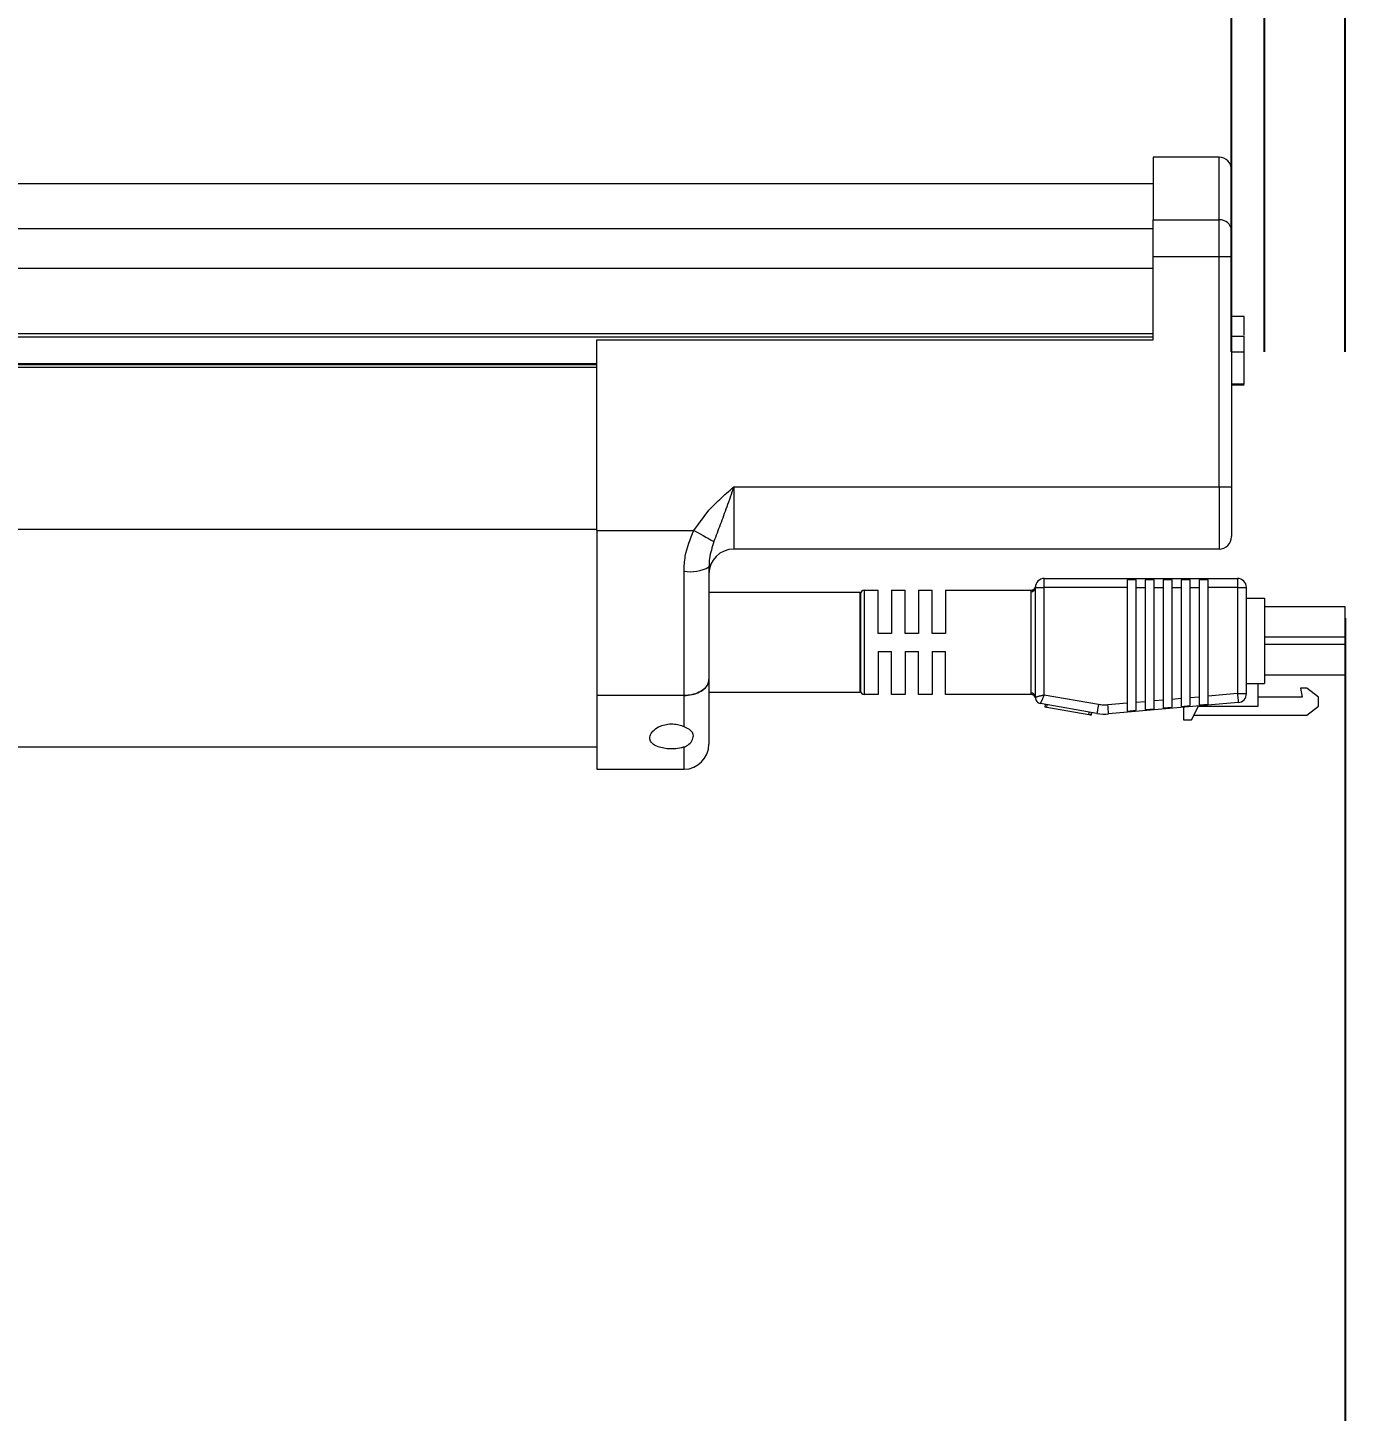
# Model space of a CAD drawing. Header units: inches. Extents: x 0 to 62.3, y -13.8 to 22.4.
# Drawn here: x 43.281 to 47.409, y 5.081 to 9.417 of the extents above; entities that cross this region are included whole.
import ezdxf

# ---------------------------------------------------------------- set-up
doc = ezdxf.new("R2010")
doc.units = ezdxf.units.IN
doc.header["$MEASUREMENT"] = 0
doc.layers.add('Dim', color=1, linetype='Continuous')
doc.styles.get("Standard").update_dxf_attribs({"font": 'Arial.ttf'})
doc.dimstyles.new('Big 1IN', dxfattribs={"dimtxt": 1, "dimasz": 1, "dimexe": 0.18, "dimexo": 0.0625, "dimgap": 0.09, "dimtad": 0, "dimtih": 1, "dimtoh": 1, "dimdec": 5, "dimzin": 0, "dimdsep": 46, "dimlunit": 4, "dimtxsty": 'Standard', "dimcen": 0.5, "dimadec": 0, "dimazin": 0, "dimtfac": 1, "dimtdec": 5, "dimtofl": 0, "dimtmove": 0, "dimatfit": 3, "dimfxl": 1, "dimtolj": 1, "dimtzin": 0, "dimarcsym": 0})

# ---------------------------------------------------------------- blocks, each defined once
blk = doc.blocks.new('*D25')
at = {"layer": 'Defpoints', "color": 0, "transparency": 16777216}
for p in [(47.0522, 10.7608), (0.2093, 8.3383), (47.0522, 8.3383)]:
    blk.add_point(p, dxfattribs=at)
at = {"layer": 'Dim', "color": 0, "lineweight": -2, "transparency": 16777216}
for p, q in [((0.2093, 8.4008), (0.2093, 10.9408)), ((47.0522, 8.4008), (47.0522, 10.9408)), ((1.2093, 10.7608), (19.4207, 10.7608)), ((46.0522, 10.7608), (27.8408, 10.7608))]:
    blk.add_line(p, q, dxfattribs=at)
at = {"layer": 'Dim', "color": 0, "transparency": 16777216}
for points in [[(1.2093, 10.9275), (1.2093, 10.5941), (0.2093, 10.7608)], [(46.0522, 10.9275), (46.0522, 10.5941), (47.0522, 10.7608)]]:
    blk.add_solid(points, dxfattribs=at)
at = {"layer": 'Dim', "color": 0, "transparency": 16777216, "char_height": 1, "attachment_point": 5}
for s, insert in [('\\A1;3\'-10{\\H1x;\\S27/32;}"', (23.6308, 12.027)), ('\\A1;[1189.81 mm]', (23.6308, 10.0344))]:
    blk.add_mtext(s, dxfattribs=dict(at, insert=insert))
blk = doc.blocks.new('*D26')
at = {"layer": 'Defpoints', "color": 0, "transparency": 16777216}
for p in [(47.1552, 15.0997), (0.2093, 8.3383), (47.1552, 8.3383)]:
    blk.add_point(p, dxfattribs=at)
at = {"layer": 'Dim', "color": 0, "lineweight": -2, "transparency": 16777216}
for p, q in [((0.2093, 8.4008), (0.2093, 15.2797)), ((47.1552, 8.4008), (47.1552, 15.2797)), ((1.2093, 15.0997), (19.4722, 15.0997)), ((46.1552, 15.0997), (27.8923, 15.0997))]:
    blk.add_line(p, q, dxfattribs=at)
at = {"layer": 'Dim', "color": 0, "transparency": 16777216}
for points in [[(1.2093, 15.2664), (1.2093, 14.933), (0.2093, 15.0997)], [(46.1552, 15.2664), (46.1552, 14.933), (47.1552, 15.0997)]]:
    blk.add_solid(points, dxfattribs=at)
at = {"layer": 'Dim', "color": 0, "transparency": 16777216, "char_height": 1, "attachment_point": 5}
for s, insert in [('\\A1;3\'-10{\\H1x;\\S15/16;}"', (23.6823, 16.3727)), ('\\A1;[1192.43 mm]', (23.6823, 14.3733))]:
    blk.add_mtext(s, dxfattribs=dict(at, insert=insert))
blk = doc.blocks.new('*D27')
at = {"layer": 'Defpoints', "color": 0, "transparency": 16777216}
for p in [(47.4086, 19.9373), (0.2093, 8.3383), (47.4086, 8.3383)]:
    blk.add_point(p, dxfattribs=at)
at = {"layer": 'Dim', "color": 0, "lineweight": -2, "transparency": 16777216}
for p, q in [((0.2093, 8.4008), (0.2093, 20.1173)), ((47.4086, 8.4008), (47.4086, 20.1173)), ((1.2093, 19.9373), (19.5989, 19.9373)), ((46.4086, 19.9373), (28.019, 19.9373))]:
    blk.add_line(p, q, dxfattribs=at)
at = {"layer": 'Dim', "color": 0, "transparency": 16777216}
for points in [[(1.2093, 20.104), (1.2093, 19.7706), (0.2093, 19.9373)], [(46.4086, 20.104), (46.4086, 19.7706), (47.4086, 19.9373)]]:
    blk.add_solid(points, dxfattribs=at)
at = {"layer": 'Dim', "color": 0, "transparency": 16777216, "char_height": 1, "attachment_point": 5}
for s, insert in [('\\A1;3\'-11{\\H1x;\\S3/16;}"', (23.8089, 21.2103)), ('\\A1;[1198.86 mm]', (23.8089, 19.2109))]:
    blk.add_mtext(s, dxfattribs=dict(at, insert=insert))
blk = doc.blocks.new('*D28')
at = {"layer": 'Defpoints', "color": 0, "transparency": 16777216}
for p in [(0.0438, 7.6292), (47.4086, 7.6292), (47.4086, 4.426)]:
    blk.add_point(p, dxfattribs=at)
at = {"layer": 'Dim', "color": 0, "lineweight": -2, "transparency": 16777216}
for p, q in [((0.0438, 7.5667), (0.0438, 4.246)), ((47.4086, 7.5667), (47.4086, 4.246)), ((1.0438, 4.426), (19.4616, 4.426)), ((46.4086, 4.426), (27.9908, 4.426))]:
    blk.add_line(p, q, dxfattribs=at)
at = {"layer": 'Dim', "color": 0, "transparency": 16777216}
for points in [[(1.0438, 4.5927), (1.0438, 4.2594), (0.0438, 4.426)], [(46.4086, 4.5927), (46.4086, 4.2594), (47.4086, 4.426)]]:
    blk.add_solid(points, dxfattribs=at)
at = {"layer": 'Dim', "color": 0, "transparency": 16777216, "char_height": 1, "attachment_point": 5}
for s, insert in [('\\A1;3\'-11{\\H1x;\\S3/8;}"', (23.7262, 5.6991)), ('\\A1;[1203.06 mm]', (23.7262, 3.6996))]:
    blk.add_mtext(s, dxfattribs=dict(at, insert=insert))

msp = doc.modelspace()

# ---------------------------------------------------------------- linework, layer by layer
at = {"color": 7, "linetype": 'Continuous', "lineweight": 15}
for p, q in [((47.013246, 9.010915), (46.806632, 9.010915)), ((46.806632, 9.010915), (46.806632, 8.814534)), ((47.05223, 8.971931), (47.05223, 8.781482)), ((44.504414, 8.927869), (0.454904, 8.927869)), ((46.806632, 8.927869), (44.504414, 8.927869)), ((46.806632, 8.814534), (47.013246, 8.814534)), ((46.806632, 8.69885), (46.806632, 8.814534)), ((47.013246, 8.69885), (47.013246, 8.814534)), ((44.504414, 8.786862), (0.454904, 8.786862)), ((46.806632, 8.786862), (44.504414, 8.786862)), ((47.05223, 8.781482), (47.05223, 8.69885)), ((47.013246, 8.69885), (46.806632, 8.69885)), ((46.806632, 8.438882), (46.806632, 8.69885)), ((47.05223, 8.69885), (47.013246, 8.69885)), ((47.013246, 7.977845), (47.013246, 8.69885)), ((47.05223, 8.69885), (47.05223, 7.977845)), ((47.091214, 8.51232), (47.05223, 8.51232)), ((47.091214, 8.453411), (47.091214, 8.51232)), ((44.504414, 8.446679), (7.357036, 8.446679)), ((46.806632, 8.446679), (44.504414, 8.446679)), ((45.064058, 7.841618), (45.064058, 8.438882)), ((45.064058, 8.438882), (46.806632, 8.438882)), ((47.091214, 8.448887), (47.05223, 8.448887)), ((47.091214, 8.400089), (47.05223, 8.400089)), ((47.091214, 8.299364), (47.091214, 8.400089)), ((7.357036, 8.360914), (44.504414, 8.360914)), ((44.504414, 8.360914), (45.064058, 8.360914)), ((47.091214, 8.299364), (47.05223, 8.299364)), ((47.091214, 8.296543), (47.05223, 8.296543)), ((45.492879, 7.977845), (45.492879, 7.782926)), ((45.492879, 7.977845), (47.013246, 7.977845)), ((47.013246, 7.977845), (47.05223, 7.977845)), ((47.013246, 7.977845), (47.013246, 7.782926)), ((47.05223, 7.977845), (47.05223, 7.82191)), ((45.367969, 7.841618), (45.414911, 7.904886)), ((45.064058, 7.841618), (45.367969, 7.841618)), ((45.064058, 7.841618), (45.064058, 7.324124)), ((47.013246, 7.782926), (45.492879, 7.782926)), ((45.414911, 7.726834), (45.414911, 7.37436)), ((45.336944, 7.324124), (45.336944, 7.713487)), ((46.465646, 7.662648), (46.465646, 7.690799)), ((46.465646, 7.690799), (47.07076, 7.690799)), ((46.725445, 7.687027), (46.725445, 7.662648)), ((46.753595, 7.687027), (46.725445, 7.687027)), ((46.809895, 7.687027), (46.781745, 7.687027)), ((46.866196, 7.687027), (46.838046, 7.687027)), ((46.922497, 7.687027), (46.894346, 7.687027)), ((46.978797, 7.687027), (46.950647, 7.687027)), ((46.978797, 7.662648), (46.978797, 7.687027)), ((47.07076, 7.690799), (47.07076, 7.662648)), ((45.888564, 7.646483), (45.414911, 7.646483)), ((45.888564, 7.639744), (45.888564, 7.341351)), ((45.902639, 7.653819), (45.944865, 7.653819)), ((45.944865, 7.518698), (45.944865, 7.653819)), ((45.98709, 7.653819), (46.029316, 7.653819)), ((45.98709, 7.653819), (45.98709, 7.518698)), ((46.029316, 7.518698), (46.029316, 7.653819)), ((46.071541, 7.653819), (46.113767, 7.653819)), ((46.071541, 7.653819), (46.071541, 7.518698)), ((46.113767, 7.518698), (46.113767, 7.653819)), ((46.155992, 7.653819), (46.423701, 7.653819)), ((46.155992, 7.653819), (46.155992, 7.518698)), ((46.423421, 7.64899), (46.423421, 7.332106)), ((46.437496, 7.662648), (46.465646, 7.662648)), ((46.437496, 7.318447), (46.437496, 7.662648)), ((46.725445, 7.662648), (46.465646, 7.662648)), ((46.465646, 7.325533), (46.465646, 7.662648)), ((46.725445, 7.662648), (46.725445, 7.299632)), ((46.753595, 7.302095), (46.753595, 7.662648)), ((46.753595, 7.662648), (46.781745, 7.662648)), ((46.781745, 7.662648), (46.781745, 7.304558)), ((46.809895, 7.662648), (46.838046, 7.662648)), ((46.809895, 7.307021), (46.809895, 7.662648)), ((46.838046, 7.662648), (46.838046, 7.309483)), ((46.866196, 7.662648), (46.894346, 7.662648)), ((46.866196, 7.311946), (46.866196, 7.662648)), ((46.894346, 7.662648), (46.894346, 7.314409)), ((46.922497, 7.662648), (46.950647, 7.662648)), ((46.922497, 7.316872), (46.922497, 7.662648)), ((46.950647, 7.662648), (46.950647, 7.319335)), ((47.07076, 7.662648), (46.978797, 7.662648)), ((46.978797, 7.321798), (46.978797, 7.662648)), ((47.07076, 7.662648), (47.07076, 7.329843)), ((47.07076, 7.662648), (47.098911, 7.662648)), ((47.098911, 7.329843), (47.098911, 7.662648)), ((47.098911, 7.628868), (47.155211, 7.628868)), ((47.155211, 7.628868), (47.155211, 7.36144)), ((47.408564, 7.602125), (47.155211, 7.602125)), ((47.408564, 7.506414), (47.408564, 7.602125)), ((45.98709, 7.518698), (45.944865, 7.518698)), ((46.071541, 7.518698), (46.029316, 7.518698)), ((46.155992, 7.518698), (46.113767, 7.518698)), ((47.408564, 7.506414), (47.155211, 7.506414)), ((45.944865, 7.462397), (45.944865, 7.327276)), ((45.944865, 7.462397), (45.98709, 7.462397)), ((45.98709, 7.327276), (45.98709, 7.462397)), ((46.029316, 7.462397), (46.029316, 7.327276)), ((46.029316, 7.462397), (46.071541, 7.462397)), ((46.071541, 7.327276), (46.071541, 7.462397)), ((46.113767, 7.462397), (46.113767, 7.327276)), ((46.113767, 7.462397), (46.155992, 7.462397)), ((46.155992, 7.327276), (46.155992, 7.462397)), ((47.408564, 7.483894), (47.155211, 7.483894)), ((47.408564, 7.388183), (47.408564, 7.483894)), ((45.414911, 7.37436), (45.414911, 7.171097)), ((47.408564, 7.388183), (47.155211, 7.388183)), ((45.414911, 7.334613), (45.888564, 7.334613)), ((47.07076, 7.329843), (46.978797, 7.321798)), ((47.07076, 7.329843), (47.098911, 7.329843)), ((47.098911, 7.36144), (47.155211, 7.36144)), ((47.135506, 7.291107), (47.135506, 7.36144)), ((47.267813, 7.347365), (47.273443, 7.319214)), ((47.287518, 7.347365), (47.267813, 7.347365)), ((47.324113, 7.319214), (47.287518, 7.347365)), ((45.336944, 7.324124), (45.064058, 7.324124)), ((45.064058, 7.324124), (45.064058, 7.09313)), ((45.336944, 7.226414), (45.336944, 7.324124)), ((45.944865, 7.327276), (45.902639, 7.327276)), ((46.029316, 7.327276), (45.98709, 7.327276)), ((46.113767, 7.327276), (46.071541, 7.327276)), ((46.423742, 7.327276), (46.155992, 7.327276)), ((46.630494, 7.267881), (46.453779, 7.299041)), ((46.635382, 7.295604), (46.465646, 7.325533)), ((46.467946, 7.287968), (46.469412, 7.296284)), ((46.47351, 7.286986), (46.474976, 7.295303)), ((46.604731, 7.263849), (46.47351, 7.286986)), ((46.725445, 7.299632), (46.664749, 7.294322)), ((47.073214, 7.3018), (46.667202, 7.266279)), ((46.725445, 7.299632), (46.725445, 7.27516)), ((46.781745, 7.304558), (46.753595, 7.302095)), ((46.838046, 7.309483), (46.809895, 7.307021)), ((46.838046, 7.285011), (46.866196, 7.287474)), ((46.894346, 7.314409), (46.866196, 7.311946)), ((46.894346, 7.289937), (46.922497, 7.2924)), ((46.901858, 7.286808), (46.901858, 7.247745)), ((46.950647, 7.319335), (46.922497, 7.316872)), ((46.926392, 7.247745), (46.948615, 7.290899)), ((46.950647, 7.294863), (46.978797, 7.297326)), ((46.950994, 7.291107), (47.135506, 7.291107)), ((46.978797, 7.297326), (46.978797, 7.321798)), ((47.273443, 7.319214), (47.135506, 7.319214)), ((47.287518, 7.262914), (47.324113, 7.291064)), ((47.324113, 7.291064), (47.324113, 7.319214)), ((46.604731, 7.263849), (46.606198, 7.272165)), ((46.61228, 7.262518), (46.613746, 7.270834)), ((46.613392, 7.262321), (46.614859, 7.270638)), ((46.725445, 7.27516), (46.753595, 7.277623)), ((46.781745, 7.280086), (46.809895, 7.282549)), ((46.901858, 7.247745), (46.926392, 7.247745)), ((46.934203, 7.262914), (47.287518, 7.262914)), ((7.357036, 7.1633), (44.504414, 7.1633)), ((44.504414, 7.1633), (45.064058, 7.1633)), ((45.064058, 7.09313), (45.336944, 7.09313))]:
    msp.add_line(p, q, dxfattribs=at)
at = {"color": 8, "linetype": 'Continuous', "lineweight": 15}
for p, q in [((47.013246, 8.814534), (47.013246, 9.010915)), ((44.504414, 8.786387), (0.454904, 8.786387)), ((46.806632, 8.786387), (44.504414, 8.786387)), ((44.504414, 8.661919), (0.454904, 8.661919)), ((46.806632, 8.661919), (44.504414, 8.661919)), ((7.357036, 8.458374), (44.504414, 8.458374)), ((44.504414, 8.458374), (46.806632, 8.458374)), ((7.357036, 8.364813), (44.504414, 8.364813)), ((7.357036, 8.353118), (44.504414, 8.353118)), ((44.504414, 8.364813), (45.064058, 8.364813)), ((44.504414, 8.353118), (45.064058, 8.353118)), ((7.357036, 7.845517), (44.504414, 7.845517)), ((44.504414, 7.845517), (45.064058, 7.845517)), ((45.902639, 7.327276), (45.902639, 7.653819)), ((45.336944, 7.09313), (45.336944, 7.162344))]:
    msp.add_line(p, q, dxfattribs=at)
msp.add_line((45.888564, 7.646483), (45.888564, 7.334613))
at = {"color": 7, "linetype": 'Continuous', "lineweight": 15, "flags": 128}
for points in [[(45.367969, 7.841618), (45.377855, 7.836013), (45.38753, 7.830527), (45.396786, 7.825278), (45.405428, 7.820379), (45.413269, 7.815933), (45.420143, 7.812035), (45.425902, 7.80877), (45.430424, 7.806206)], [(47.07076, 7.329843), (47.071239, 7.324372), (47.071699, 7.319112), (47.072123, 7.314263), (47.072495, 7.310014), (47.0728, 7.306526), (47.073027, 7.303935), (47.073167, 7.302339), (47.073214, 7.3018)], [(46.635382, 7.295604), (46.634428, 7.290196), (46.633511, 7.284995), (46.632666, 7.280202), (46.631925, 7.276001), (46.631317, 7.272553), (46.630866, 7.269992), (46.630587, 7.268414), (46.630494, 7.267881)], [(46.667202, 7.266279), (46.667155, 7.266817), (46.667015, 7.268413), (46.666789, 7.271005), (46.666484, 7.274492), (46.666112, 7.278742), (46.665688, 7.28359), (46.665227, 7.288851), (46.664749, 7.294322)]]:
    msp.add_lwpolyline(points, dxfattribs=at)
at = {"color": 7, "linetype": 'Continuous', "lineweight": 15}
for centre, radius, start, end in [((47.013246, 8.971931), 0.038984, 0, 90), ((47.015986, 8.77825), 0.036387, 5.094898, 94.318955), ((47.013246, 7.82191), 0.038984, 270, 0), ((45.492879, 7.704958), 0.077968, 90, 180), ((45.355865, 7.83736), 0.12531, 261.315662, 298.112568), ((46.465646, 7.662648), 0.02815, 90, 180), ((47.07076, 7.662648), 0.02815, 0, 90), ((45.902639, 7.639744), 0.014075, 90, 180), ((46.423626, 7.66286), 0.013872, 269.152776, 359.126961), ((45.902639, 7.341351), 0.014075, 180, 270), ((46.423626, 7.318235), 0.013872, 0.873022, 90.847186), ((47.07076, 7.329843), 0.02815, 275, 0), ((46.654935, 7.406495), 0.140752, 260, 275), ((45.336944, 7.171097), 0.077968, 270, 0)]:
    msp.add_arc(centre, radius, start, end, dxfattribs=at)
for points, knots in [([(47.091214, 8.400089), (47.091214, 8.407551), (47.091214, 8.422467), (47.091214, 8.438735), (47.091214, 8.447626), (47.091214, 8.448467), (47.091214, 8.448887)], [0, 0, 0, 0, 0.27957156, 0.5588197, 0.77923296, 1, 1, 1, 1]), ([(45.414911, 7.904886), (45.426029, 7.916313), (45.450757, 7.941729), (45.477881, 7.964861), (45.492755, 7.977737), (45.492879, 7.977845)], [0, 0, 0, 0, 0.44753016, 0.9953826, 1, 1, 1, 1]), ([(45.492879, 7.977845), (45.492817, 7.977666), (45.489106, 7.966951), (45.481767, 7.945795), (45.467775, 7.906111), (45.450108, 7.859317), (45.437014, 7.823989), (45.430424, 7.806206)], [0, 0, 0, 0, 0.00297791, 0.17891035, 0.35302468, 0.67433237, 1, 1, 1, 1]), ([(45.336944, 7.713487), (45.33764, 7.729184), (45.339598, 7.773309), (45.356853, 7.814853), (45.367969, 7.841618)], [0, 0, 0, 0, 0.35575414, 1, 1, 1, 1]), ([(45.430424, 7.806206), (45.424872, 7.788568), (45.416559, 7.762162), (45.415322, 7.735641), (45.414911, 7.726834)], [0, 0, 0, 0, 0.66791494, 1, 1, 1, 1]), ([(46.753595, 7.662648), (46.753595, 7.665107), (46.753595, 7.670023), (46.753595, 7.676865), (46.753595, 7.682857), (46.753595, 7.685637), (46.753595, 7.687027)], [0, 0, 0, 0, 0.25000004, 0.49999976, 0.74999988, 1, 1, 1, 1]), ([(46.781745, 7.687027), (46.781745, 7.685637), (46.781745, 7.682857), (46.781745, 7.676865), (46.781745, 7.670023), (46.781745, 7.665107), (46.781745, 7.662648)], [0, 0, 0, 0, 0.25000012, 0.50000024, 0.74999996, 1, 1, 1, 1]), ([(46.809895, 7.662648), (46.809895, 7.665107), (46.809895, 7.670023), (46.809895, 7.676865), (46.809895, 7.682857), (46.809895, 7.685637), (46.809895, 7.687027)], [0, 0, 0, 0, 0.25000004, 0.49999976, 0.74999988, 1, 1, 1, 1]), ([(46.838046, 7.687027), (46.838046, 7.685637), (46.838046, 7.682857), (46.838046, 7.676865), (46.838046, 7.670023), (46.838046, 7.665107), (46.838046, 7.662648)], [0, 0, 0, 0, 0.25000012, 0.50000024, 0.74999996, 1, 1, 1, 1]), ([(46.866196, 7.662648), (46.866196, 7.665107), (46.866196, 7.670023), (46.866196, 7.676865), (46.866196, 7.682857), (46.866196, 7.685637), (46.866196, 7.687027)], [0, 0, 0, 0, 0.25000004, 0.49999976, 0.74999988, 1, 1, 1, 1]), ([(46.894346, 7.687027), (46.894346, 7.685637), (46.894346, 7.682857), (46.894346, 7.676865), (46.894346, 7.670023), (46.894346, 7.665107), (46.894346, 7.662648)], [0, 0, 0, 0, 0.25000012, 0.50000024, 0.74999996, 1, 1, 1, 1]), ([(46.922497, 7.662648), (46.922497, 7.665107), (46.922497, 7.670023), (46.922497, 7.676865), (46.922497, 7.682857), (46.922497, 7.685637), (46.922497, 7.687027)], [0, 0, 0, 0, 0.25000004, 0.49999976, 0.74999988, 1, 1, 1, 1]), ([(46.950647, 7.687027), (46.950647, 7.685637), (46.950647, 7.682857), (46.950647, 7.676865), (46.950647, 7.670023), (46.950647, 7.665107), (46.950647, 7.662648)], [0, 0, 0, 0, 0.25000012, 0.50000024, 0.74999996, 1, 1, 1, 1]), ([(46.423735, 7.653891), (46.423969, 7.653868), (46.425249, 7.653743), (46.427471, 7.654248), (46.430128, 7.655244), (46.432281, 7.656618), (46.433944, 7.658117), (46.435158, 7.659593), (46.43598, 7.660889), (46.436468, 7.661849), (46.436718, 7.662425), (46.436824, 7.662686), (46.436894, 7.662865), (46.436966, 7.663058), (46.437051, 7.663296), (46.437158, 7.66362), (46.437243, 7.66394), (46.437234, 7.663894), (46.437229, 7.663873)], [0, 0, 0, 0, 0.0197247, 0.10780686, 0.18695768, 0.25793422, 0.32061871, 0.37431811, 0.41788751, 0.44953668, 0.46458106, 0.47403193, 0.48399899, 0.50025981, 0.53731006, 0.62819021, 0.82762654, 1, 1, 1, 1]), ([(46.437223, 7.663843), (46.43723, 7.663866), (46.437256, 7.663947), (46.437135, 7.663541), (46.43716, 7.662785), (46.437162, 7.662705)], [0, 0, 0, 0, 0.25903447, 0.9215644, 1, 1, 1, 1]), ([(46.437636, 7.665734), (46.437606, 7.665506), (46.437529, 7.664939), (46.437354, 7.664272), (46.437252, 7.663931), (46.437233, 7.663866)], [0, 0, 0, 0, 0.353934, 0.8787406, 1, 1, 1, 1]), ([(45.336944, 7.324124), (45.345695, 7.324678), (45.363197, 7.325784), (45.386528, 7.334415), (45.40416, 7.347121), (45.413561, 7.361252), (45.414526, 7.370618), (45.414911, 7.37436)], [0, 0, 0, 0, 0.21408288, 0.42815693, 0.64242515, 0.85713487, 1, 1, 1, 1]), ([(45.414911, 7.37436), (45.414047, 7.368702), (45.412318, 7.357384), (45.398826, 7.342306), (45.378978, 7.330948), (45.357066, 7.324969), (45.342634, 7.324363), (45.336944, 7.324124)], [0, 0, 0, 0, 0.21535541, 0.43072259, 0.64578966, 0.86036441, 1, 1, 1, 1]), ([(46.437388, 7.31626), (46.437389, 7.316255), (46.437391, 7.316239), (46.437334, 7.316585), (46.437179, 7.317229), (46.436886, 7.318162), (46.436357, 7.319448), (46.435377, 7.321184), (46.433815, 7.323132), (46.43157, 7.325029), (46.428657, 7.326495), (46.425936, 7.327273), (46.424259, 7.327183), (46.423756, 7.327156)], [0, 0, 0, 0, 0.06691242, 0.21913456, 0.33282663, 0.41564883, 0.49107258, 0.56383161, 0.64605469, 0.74006882, 0.84300011, 0.95292462, 1, 1, 1, 1]), ([(46.437213, 7.319076), (46.437211, 7.319012), (46.437198, 7.318329), (46.437313, 7.317784), (46.437528, 7.316892), (46.437623, 7.316044), (46.437647, 7.315822)], [0, 0, 0, 0, 0.0625212, 0.66464659, 0.91238572, 1, 1, 1, 1]), ([(46.465646, 7.325533), (46.464148, 7.325157), (46.461423, 7.324473), (46.457823, 7.323568), (46.453946, 7.322586), (46.449841, 7.321558), (46.445505, 7.320461), (46.442009, 7.319589), (46.438476, 7.318705), (46.437884, 7.318549), (46.437496, 7.318447)], [0, 0, 0, 0, 0.10333012, 0.18797415, 0.25391806, 0.38625302, 0.50561318, 0.63545948, 0.76117586, 1, 1, 1, 1]), ([(46.437496, 7.318447), (46.437729, 7.316152), (46.438195, 7.311562), (46.44183, 7.305549), (46.44712, 7.300925), (46.451559, 7.299669), (46.453779, 7.299041)], [0, 0, 0, 0, 0.24999986, 0.49999997, 0.74999999, 1, 1, 1, 1]), ([(46.437648, 7.31628), (46.437664, 7.316063), (46.43775, 7.314845), (46.437706, 7.315383), (46.437671, 7.315825)], [0, 0, 0, 0, 0.17848049, 1, 1, 1, 1]), ([(46.453779, 7.299041), (46.453946, 7.299404), (46.454201, 7.299958), (46.455494, 7.302853), (46.456427, 7.304947), (46.45721, 7.306699), (46.458057, 7.308589), (46.458966, 7.310616), (46.459985, 7.312893), (46.461306, 7.315847), (46.463195, 7.320046), (46.464744, 7.323513), (46.465646, 7.325533)], [0, 0, 0, 0, 0.23874529, 0.36443724, 0.42890643, 0.49444043, 0.55252683, 0.6138706, 0.67848273, 0.7463726, 0.85219366, 1, 1, 1, 1]), ([(46.47351, 7.286986), (46.472271, 7.287205), (46.469794, 7.287642), (46.467883, 7.287979), (46.467922, 7.287972), (46.467946, 7.287968)], [0, 0, 0, 0, 0.27874451, 0.55774188, 1, 1, 1, 1]), ([(46.664749, 7.294322), (46.659833, 7.294053), (46.650002, 7.293516), (46.640255, 7.294908), (46.635382, 7.295604)], [0, 0, 0, 0, 0.49999952, 1, 1, 1, 1]), ([(46.753595, 7.277623), (46.753594, 7.279039), (46.753592, 7.281644), (46.753598, 7.287191), (46.753603, 7.293893), (46.753598, 7.299167), (46.753595, 7.302095)], [0, 0, 0, 0, 0.25312106, 0.46577571, 0.70344841, 1, 1, 1, 1]), ([(46.781745, 7.304558), (46.781748, 7.30163), (46.781753, 7.296356), (46.781749, 7.289655), (46.781742, 7.284107), (46.781744, 7.281502), (46.781745, 7.280086)], [0, 0, 0, 0, 0.29652526, 0.5342031, 0.74686582, 1, 1, 1, 1]), ([(46.809895, 7.282549), (46.809895, 7.283964), (46.809893, 7.286569), (46.809899, 7.292117), (46.809904, 7.298819), (46.809898, 7.304093), (46.809895, 7.307021)], [0, 0, 0, 0, 0.25312131, 0.46577576, 0.70344844, 1, 1, 1, 1]), ([(46.838046, 7.309483), (46.838049, 7.306556), (46.838054, 7.301282), (46.838049, 7.29458), (46.838043, 7.289032), (46.838045, 7.286427), (46.838046, 7.285011)], [0, 0, 0, 0, 0.29652526, 0.5342031, 0.74686582, 1, 1, 1, 1]), ([(46.866196, 7.287474), (46.866195, 7.28889), (46.866193, 7.291495), (46.8662, 7.297043), (46.866204, 7.303744), (46.866199, 7.309018), (46.866196, 7.311946)], [0, 0, 0, 0, 0.25312116, 0.46577578, 0.70344845, 1, 1, 1, 1]), ([(46.894346, 7.314409), (46.894349, 7.311482), (46.894355, 7.306208), (46.89435, 7.299506), (46.894344, 7.293958), (46.894345, 7.291353), (46.894346, 7.289937)], [0, 0, 0, 0, 0.29652526, 0.5342031, 0.74686582, 1, 1, 1, 1]), ([(46.922497, 7.2924), (46.922496, 7.293816), (46.922494, 7.296421), (46.9225, 7.301968), (46.922505, 7.30867), (46.9225, 7.313944), (46.922497, 7.316872)], [0, 0, 0, 0, 0.25312116, 0.46577578, 0.70344845, 1, 1, 1, 1]), ([(46.950647, 7.319335), (46.95065, 7.316407), (46.950655, 7.311133), (46.950651, 7.304432), (46.950644, 7.298884), (46.950646, 7.296279), (46.950647, 7.294863)], [0, 0, 0, 0, 0.29652526, 0.5342031, 0.74686582, 1, 1, 1, 1]), ([(46.61228, 7.262518), (46.612232, 7.262526), (46.612136, 7.262543), (46.610466, 7.262837), (46.607611, 7.263341), (46.605692, 7.263679), (46.604731, 7.263849)], [0, 0, 0, 0, 0.28090778, 0.55957488, 0.77954275, 1, 1, 1, 1]), ([(45.336944, 7.162344), (45.333855, 7.161454), (45.324463, 7.158747), (45.306236, 7.156513), (45.284106, 7.156933), (45.264013, 7.160284), (45.247216, 7.166393), (45.234949, 7.175312), (45.228746, 7.187055), (45.230403, 7.201201), (45.24129, 7.216149), (45.259681, 7.227895), (45.281234, 7.234341), (45.30165, 7.235719), (45.320977, 7.232837), (45.331938, 7.228825), (45.33689, 7.22644), (45.336944, 7.226414)], [0, 0, 0, 0, 0.03576697, 0.10874342, 0.17678857, 0.24357563, 0.31214852, 0.38529056, 0.4655793, 0.55465108, 0.65103216, 0.7467514, 0.81236143, 0.87823616, 0.93811442, 0.99932763, 1, 1, 1, 1]), ([(45.336944, 7.162344), (45.342502, 7.165036), (45.355122, 7.171149), (45.364998, 7.186574), (45.367621, 7.202267), (45.359646, 7.214523), (45.346708, 7.221679), (45.338476, 7.225671), (45.336944, 7.226414)], [0, 0, 0, 0, 0.15882431, 0.3606373, 0.56593591, 0.77440512, 0.95801278, 1, 1, 1, 1])]:
    msp.add_open_spline(points, degree=3, knots=knots, dxfattribs=at)
at = {"color": 8, "linetype": 'Continuous', "lineweight": 15}
for points, knots in [([(46.423701, 7.653457), (46.423714, 7.653556), (46.423767, 7.653951), (46.423474, 7.651998), (46.423432, 7.649624), (46.423421, 7.64899)], [0, 0, 0, 0, 0.19614124, 0.7851243, 1, 1, 1, 1]), ([(46.423421, 7.332106), (46.423548, 7.330323), (46.423753, 7.327456), (46.423745, 7.327726), (46.423742, 7.327828)], [0, 0, 0, 0, 0.62143501, 1, 1, 1, 1])]:
    msp.add_open_spline(points, degree=3, knots=knots, dxfattribs=at)

# ---------------------------------------------------------------- dimensions: what is measured, and where the dimension line sits
at = {"layer": 'Dim'}
for base, p1, p2, picture, middle in [((47.408564, 19.937303), (0.209306, 8.338348), (47.408564, 8.338348), '*D27', (23.808935, 19.937303)), ((47.1552114, 15.0997064), (0.2093061, 8.3383475), (47.1552114, 8.3383475), '*D26', (23.6822587, 15.0997064)), ((47.05223, 10.760802), (0.209306, 8.338348), (47.05223, 8.338348), '*D25', (23.630768, 10.760802)), ((47.408564, 4.426019), (0.043821, 7.629232), (47.408564, 7.629232), '*D28', (23.726193, 4.426019))]:
    dim = msp.add_linear_dim(base=base, p1=p1, p2=p2, dimstyle='Big 1IN', override={"dimpost": '\\X'}, dxfattribs=at)
    dim.commit()
    dim.dimension.update_dxf_attribs({"geometry": picture, "text_midpoint": middle})

doc.saveas('drawing.dxf')
